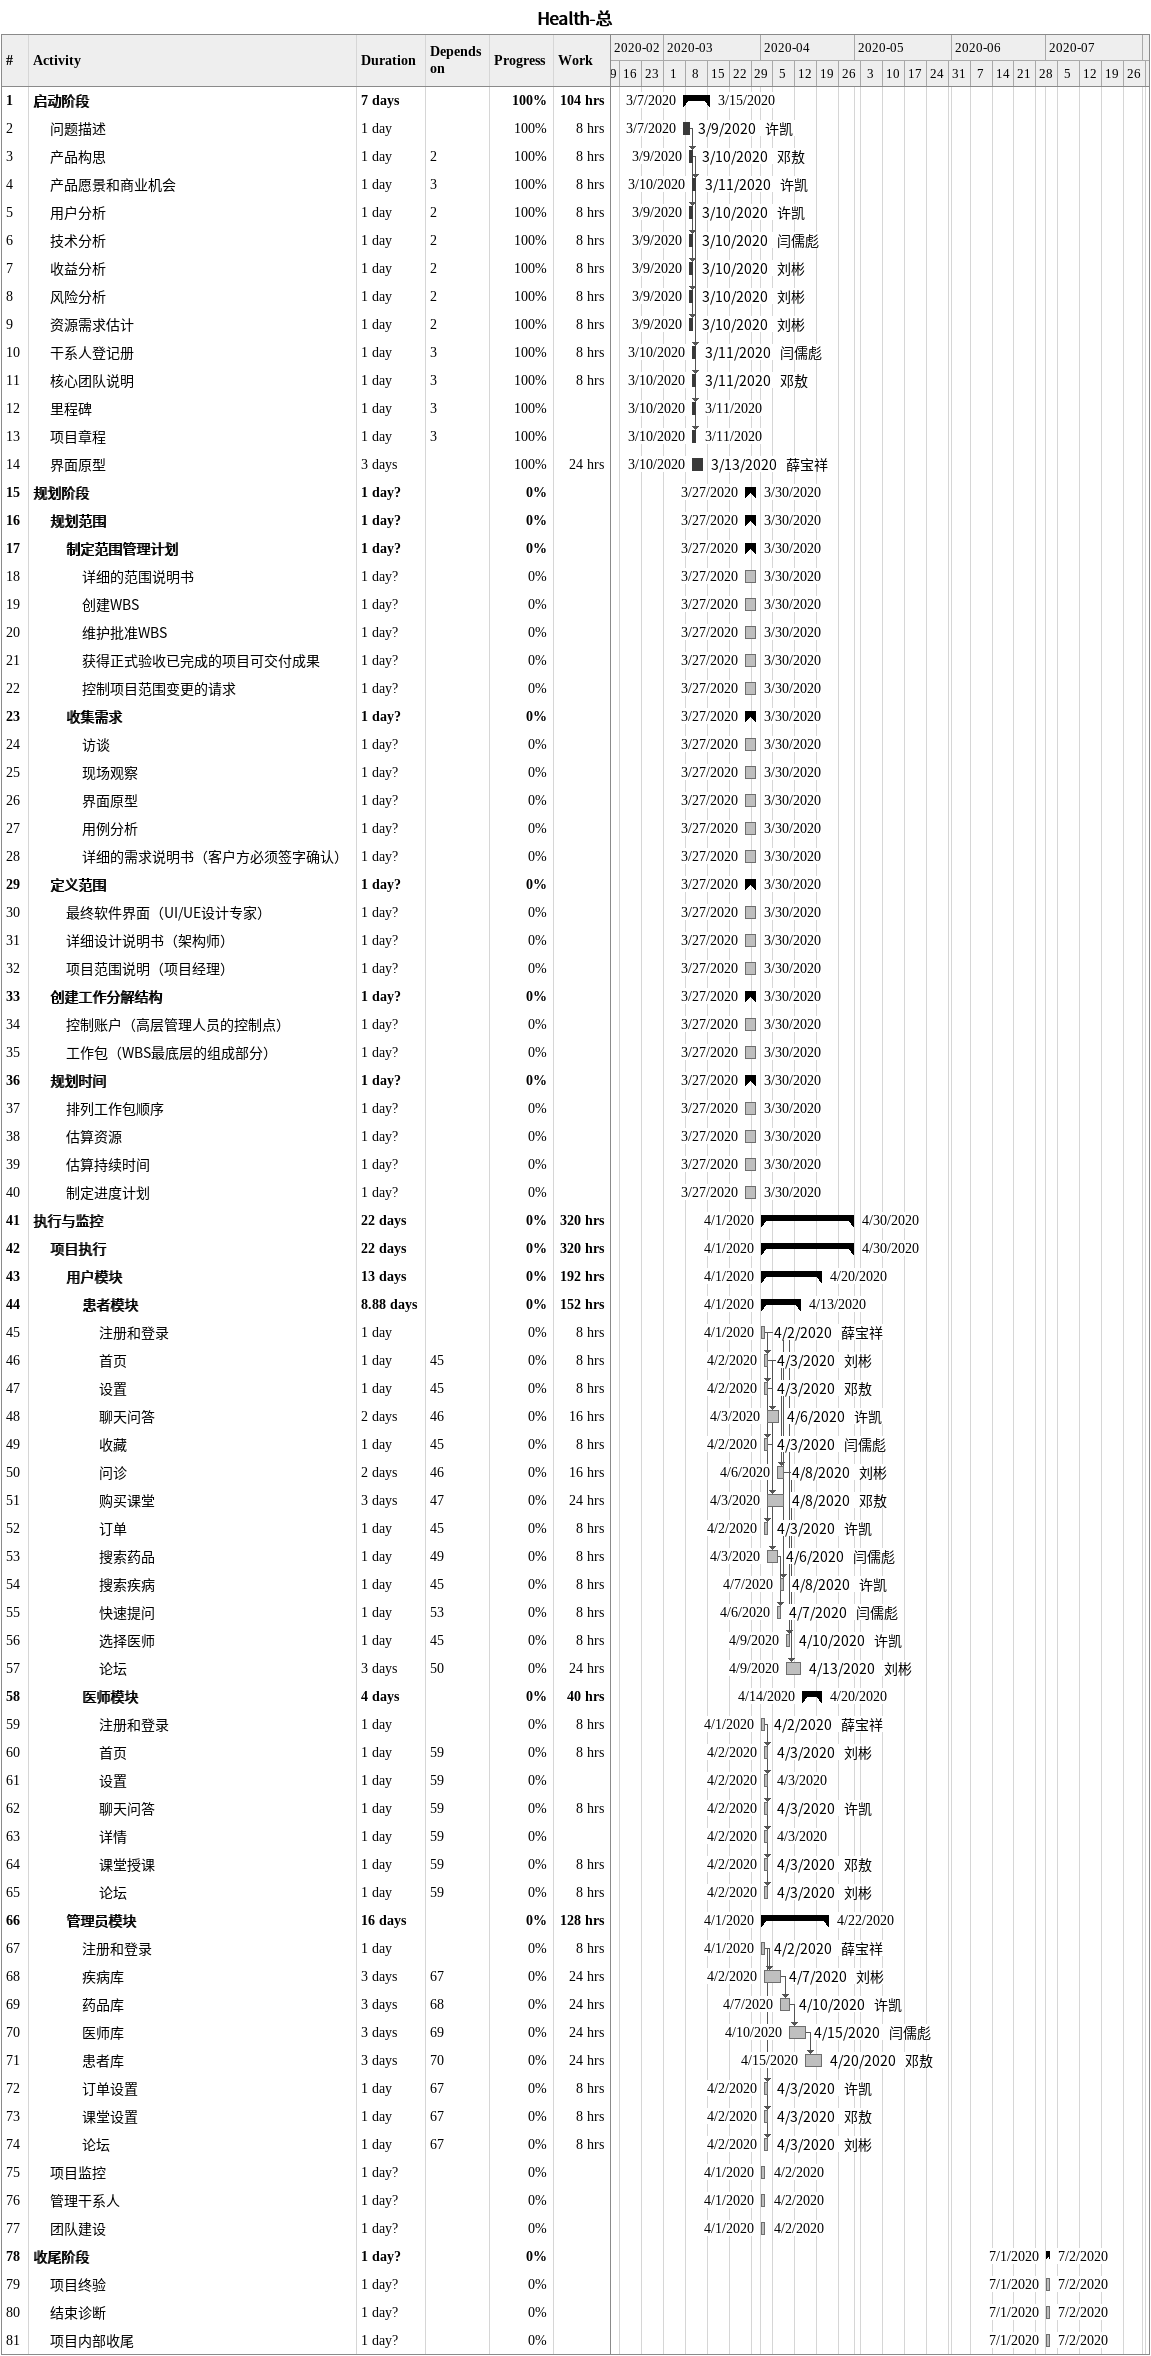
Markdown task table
Health-总

| ID | Level | Task | Duration | Start | Finish | Predecessors | Resources | % complete | Work (h) |
|---|---|---|---|---|---|---|---|---|---|
| 1 | 1 | **启动阶段** | 7d | 2020-03-07 | 2020-03-15 |  |  | 100 | 104 |
| 2 | 2 | 问题描述 | 1d | 2020-03-07 | 2020-03-09 |  | 许凯 | 100 | 8 |
| 3 | 2 | 产品构思 | 1d | 2020-03-09 | 2020-03-10 | 2 | 邓敖 | 100 | 8 |
| 4 | 2 | 产品愿景和商业机会 | 1d | 2020-03-10 | 2020-03-11 | 3 | 许凯 | 100 | 8 |
| 5 | 2 | 用户分析 | 1d | 2020-03-09 | 2020-03-10 | 2 | 许凯 | 100 | 8 |
| 6 | 2 | 技术分析 | 1d | 2020-03-09 | 2020-03-10 | 2 | 闫儒彪 | 100 | 8 |
| 7 | 2 | 收益分析 | 1d | 2020-03-09 | 2020-03-10 | 2 | 刘彬 | 100 | 8 |
| 8 | 2 | 风险分析 | 1d | 2020-03-09 | 2020-03-10 | 2 | 刘彬 | 100 | 8 |
| 9 | 2 | 资源需求估计 | 1d | 2020-03-09 | 2020-03-10 | 2 | 刘彬 | 100 | 8 |
| 10 | 2 | 干系人登记册 | 1d | 2020-03-10 | 2020-03-11 | 3 | 闫儒彪 | 100 | 8 |
| 11 | 2 | 核心团队说明 | 1d | 2020-03-10 | 2020-03-11 | 3 | 邓敖 | 100 | 8 |
| 12 | 2 | 里程碑 | 1d | 2020-03-10 | 2020-03-11 | 3 |  | 100 |  |
| 13 | 2 | 项目章程 | 1d | 2020-03-10 | 2020-03-11 | 3 |  | 100 |  |
| 14 | 2 | 界面原型 | 3d | 2020-03-10 | 2020-03-13 |  | 薛宝祥 | 100 | 24 |
| 15 | 1 | **规划阶段** | 1d? | 2020-03-27 | 2020-03-30 |  |  | 0 |  |
| 16 | 2 | **规划范围** | 1d? | 2020-03-27 | 2020-03-30 |  |  | 0 |  |
| 17 | 3 | **制定范围管理计划** | 1d? | 2020-03-27 | 2020-03-30 |  |  | 0 |  |
| 18 | 4 | 详细的范围说明书 | 1d? | 2020-03-27 | 2020-03-30 |  |  | 0 |  |
| 19 | 4 | 创建WBS | 1d? | 2020-03-27 | 2020-03-30 |  |  | 0 |  |
| 20 | 4 | 维护批准WBS | 1d? | 2020-03-27 | 2020-03-30 |  |  | 0 |  |
| 21 | 4 | 获得正式验收已完成的项目可交付成果 | 1d? | 2020-03-27 | 2020-03-30 |  |  | 0 |  |
| 22 | 4 | 控制项目范围变更的请求 | 1d? | 2020-03-27 | 2020-03-30 |  |  | 0 |  |
| 23 | 3 | **收集需求** | 1d? | 2020-03-27 | 2020-03-30 |  |  | 0 |  |
| 24 | 4 | 访谈 | 1d? | 2020-03-27 | 2020-03-30 |  |  | 0 |  |
| 25 | 4 | 现场观察 | 1d? | 2020-03-27 | 2020-03-30 |  |  | 0 |  |
| 26 | 4 | 界面原型 | 1d? | 2020-03-27 | 2020-03-30 |  |  | 0 |  |
| 27 | 4 | 用例分析 | 1d? | 2020-03-27 | 2020-03-30 |  |  | 0 |  |
| 28 | 4 | 详细的需求说明书（客户方必须签字确认） | 1d? | 2020-03-27 | 2020-03-30 |  |  | 0 |  |
| 29 | 2 | **定义范围** | 1d? | 2020-03-27 | 2020-03-30 |  |  | 0 |  |
| 30 | 3 | 最终软件界面（UI/UE设计专家） | 1d? | 2020-03-27 | 2020-03-30 |  |  | 0 |  |
| 31 | 3 | 详细设计说明书（架构师） | 1d? | 2020-03-27 | 2020-03-30 |  |  | 0 |  |
| 32 | 3 | 项目范围说明（项目经理） | 1d? | 2020-03-27 | 2020-03-30 |  |  | 0 |  |
| 33 | 2 | **创建工作分解结构** | 1d? | 2020-03-27 | 2020-03-30 |  |  | 0 |  |
| 34 | 3 | 控制账户（高层管理人员的控制点） | 1d? | 2020-03-27 | 2020-03-30 |  |  | 0 |  |
| 35 | 3 | 工作包（WBS最底层的组成部分） | 1d? | 2020-03-27 | 2020-03-30 |  |  | 0 |  |
| 36 | 2 | **规划时间** | 1d? | 2020-03-27 | 2020-03-30 |  |  | 0 |  |
| 37 | 3 | 排列工作包顺序 | 1d? | 2020-03-27 | 2020-03-30 |  |  | 0 |  |
| 38 | 3 | 估算资源 | 1d? | 2020-03-27 | 2020-03-30 |  |  | 0 |  |
| 39 | 3 | 估算持续时间 | 1d? | 2020-03-27 | 2020-03-30 |  |  | 0 |  |
| 40 | 3 | 制定进度计划 | 1d? | 2020-03-27 | 2020-03-30 |  |  | 0 |  |
| 41 | 1 | **执行与监控** | 22d | 2020-04-01 | 2020-04-30 |  |  | 0 | 320 |
| 42 | 2 | **项目执行** | 22d | 2020-04-01 | 2020-04-30 |  |  | 0 | 320 |
| 43 | 3 | **用户模块** | 13d | 2020-04-01 | 2020-04-20 |  |  | 0 | 192 |
| 44 | 4 | **患者模块** | 8.88d | 2020-04-01 | 2020-04-13 |  |  | 0 | 152 |
| 45 | 5 | 注册和登录 | 1d | 2020-04-01 | 2020-04-02 |  | 薛宝祥 | 0 | 8 |
| 46 | 5 | 首页 | 1d | 2020-04-02 | 2020-04-03 | 45 | 刘彬 | 0 | 8 |
| 47 | 5 | 设置 | 1d | 2020-04-02 | 2020-04-03 | 45 | 邓敖 | 0 | 8 |
| 48 | 5 | 聊天问答 | 2d | 2020-04-03 | 2020-04-06 | 46 | 许凯 | 0 | 16 |
| 49 | 5 | 收藏 | 1d | 2020-04-02 | 2020-04-03 | 45 | 闫儒彪 | 0 | 8 |
| 50 | 5 | 问诊 | 2d | 2020-04-06 | 2020-04-08 | 46 | 刘彬 | 0 | 16 |
| 51 | 5 | 购买课堂 | 3d | 2020-04-03 | 2020-04-08 | 47 | 邓敖 | 0 | 24 |
| 52 | 5 | 订单 | 1d | 2020-04-02 | 2020-04-03 | 45 | 许凯 | 0 | 8 |
| 53 | 5 | 搜索药品 | 1d | 2020-04-03 | 2020-04-06 | 49 | 闫儒彪 | 0 | 8 |
| 54 | 5 | 搜索疾病 | 1d | 2020-04-07 | 2020-04-08 | 45 | 许凯 | 0 | 8 |
| 55 | 5 | 快速提问 | 1d | 2020-04-06 | 2020-04-07 | 53 | 闫儒彪 | 0 | 8 |
| 56 | 5 | 选择医师 | 1d | 2020-04-09 | 2020-04-10 | 45 | 许凯 | 0 | 8 |
| 57 | 5 | 论坛 | 3d | 2020-04-09 | 2020-04-13 | 50 | 刘彬 | 0 | 24 |
| 58 | 4 | **医师模块** | 4d | 2020-04-14 | 2020-04-20 |  |  | 0 | 40 |
| 59 | 5 | 注册和登录 | 1d | 2020-04-01 | 2020-04-02 |  | 薛宝祥 | 0 | 8 |
| 60 | 5 | 首页 | 1d | 2020-04-02 | 2020-04-03 | 59 | 刘彬 | 0 | 8 |
| 61 | 5 | 设置 | 1d | 2020-04-02 | 2020-04-03 | 59 |  | 0 |  |
| 62 | 5 | 聊天问答 | 1d | 2020-04-02 | 2020-04-03 | 59 | 许凯 | 0 | 8 |
| 63 | 5 | 详情 | 1d | 2020-04-02 | 2020-04-03 | 59 |  | 0 |  |
| 64 | 5 | 课堂授课 | 1d | 2020-04-02 | 2020-04-03 | 59 | 邓敖 | 0 | 8 |
| 65 | 5 | 论坛 | 1d | 2020-04-02 | 2020-04-03 | 59 | 刘彬 | 0 | 8 |
| 66 | 3 | **管理员模块** | 16d | 2020-04-01 | 2020-04-22 |  |  | 0 | 128 |
| 67 | 4 | 注册和登录 | 1d | 2020-04-01 | 2020-04-02 |  | 薛宝祥 | 0 | 8 |
| 68 | 4 | 疾病库 | 3d | 2020-04-02 | 2020-04-07 | 67 | 刘彬 | 0 | 24 |
| 69 | 4 | 药品库 | 3d | 2020-04-07 | 2020-04-10 | 68 | 许凯 | 0 | 24 |
| 70 | 4 | 医师库 | 3d | 2020-04-10 | 2020-04-15 | 69 | 闫儒彪 | 0 | 24 |
| 71 | 4 | 患者库 | 3d | 2020-04-15 | 2020-04-20 | 70 | 邓敖 | 0 | 24 |
| 72 | 4 | 订单设置 | 1d | 2020-04-02 | 2020-04-03 | 67 | 许凯 | 0 | 8 |
| 73 | 4 | 课堂设置 | 1d | 2020-04-02 | 2020-04-03 | 67 | 邓敖 | 0 | 8 |
| 74 | 4 | 论坛 | 1d | 2020-04-02 | 2020-04-03 | 67 | 刘彬 | 0 | 8 |
| 75 | 2 | 项目监控 | 1d? | 2020-04-01 | 2020-04-02 |  |  | 0 |  |
| 76 | 2 | 管理干系人 | 1d? | 2020-04-01 | 2020-04-02 |  |  | 0 |  |
| 77 | 2 | 团队建设 | 1d? | 2020-04-01 | 2020-04-02 |  |  | 0 |  |
| 78 | 1 | **收尾阶段** | 1d? | 2020-07-01 | 2020-07-02 |  |  | 0 |  |
| 79 | 2 | 项目终验 | 1d? | 2020-07-01 | 2020-07-02 |  |  | 0 |  |
| 80 | 2 | 结束诊断 | 1d? | 2020-07-01 | 2020-07-02 |  |  | 0 |  |
| 81 | 2 | 项目内部收尾 | 1d? | 2020-07-01 | 2020-07-02 |  |  | 0 |  |
